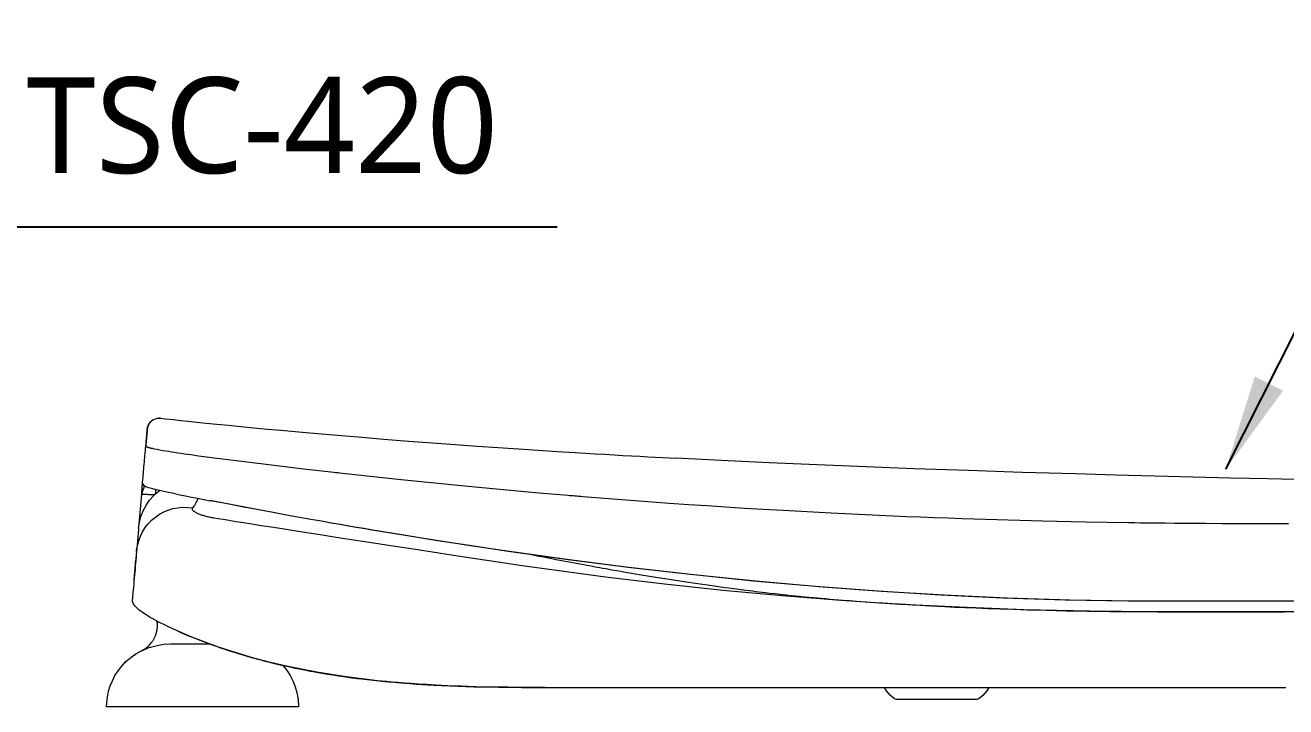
# Model space of a CAD drawing. Extents: x 2734 to 5638, y -143 to 2294.
# Drawn here: x 3110.5 to 3373.2, y 320.1 to 462.2 of the extents above; entities that cross this region are included whole.
import ezdxf

# ---------------------------------------------------------------- set-up
doc = ezdxf.new("R2010")
doc.units = 0
doc.header["$LTSCALE"] = 20
doc.header["$MEASUREMENT"] = 0
doc.layers.get('0').update_dxf_attribs({"linetype": 'CONTINUOUS'})
doc.layers.add('2', color=2, linetype='CONTINUOUS')
doc.layers.add('FAUCET', color=4, linetype='CONTINUOUS')
doc.styles.add('ROMANS', font='NanumGothic.ttf')
doc.styles.get("Standard").update_dxf_attribs({"font": 'NanumGothic.ttf'})
doc.dimstyles.get("Standard").update_dxf_attribs({"dimtxt": 2.5, "dimasz": 2, "dimexe": 2, "dimexo": 1, "dimgap": 1.5, "dimtad": 1, "dimdec": 0, "dimlfac": 10, "dimrnd": 0.5, "dimzin": 0, "dimdsep": 46, "dimtxsty": 'Standard', "dimcen": 0, "dimclrt": 2, "dimadec": 0, "dimazin": 0, "dimtfac": 1, "dimtdec": 0, "dimtmove": 0, "dimatfit": 3, "dimfxl": 0, "dimtolj": 1, "dimtzin": 0, "dimarcsym": 0})

msp = doc.modelspace()

# ---------------------------------------------------------------- linework, layer by layer
at = {"color": 2, "linetype": 'Continuous', "lineweight": 0}
for p, q in [((3134.73852, 364.39896), (3134.13361, 357.4848)), ((3134.73852, 364.39896), (3134.13361, 357.4848)), ((3133.69633, 352.48662), (3133.50867, 350.34164)), ((3133.69633, 352.48662), (3133.50867, 350.34164)), ((3133.17996, 346.58453), (3133.45741, 349.75582)), ((3133.17996, 346.58453), (3133.45741, 349.75582)), ((3133.45741, 349.75582), (3133.50867, 350.34164)), ((3133.45741, 349.75582), (3133.50867, 350.34164)), ((3138.05162, 337.28951), (3138.01124, 337.87733)), ((3132.46679, 330.3773), (3133.54077, 331.13001)), ((3133.54077, 331.13001), (3134.6781, 331.76719)), ((3134.6781, 331.76719), (3134.70636, 331.78117)), ((3134.98643, 331.91979), (3135.09896, 331.98359)), ((3135.09896, 331.98359), (3135.24844, 332.07382)), ((3135.24844, 332.07382), (3135.41244, 332.18018)), ((3135.41244, 332.18018), (3135.66458, 332.36005)), ((3135.66458, 332.36005), (3135.91368, 332.55944)), ((3135.91368, 332.55944), (3136.38601, 333.00757)), ((3136.38601, 333.00757), (3136.81426, 333.51153)), ((3136.61182, 332.56984), (3137.96789, 332.93054)), ((3137.96789, 332.93054), (3139.35407, 333.14854)), ((3139.35407, 333.14854), (3140.75539, 333.22146)), ((3140.75539, 333.22146), (3147.45539, 333.22146)), ((3147.45539, 333.22146), (3148.8846, 333.22146)), ((3129.85379, 327.64515), (3130.61917, 328.62139)), ((3130.61917, 328.62139), (3131.49126, 329.53657)), ((3131.49126, 329.53657), (3132.46679, 330.3773)), ((3133.2568, 330.94643), (3133.2605, 330.94889)), ((3133.29648, 330.9558), (3133.3298, 330.977)), ((3133.34974, 330.98011), (3133.36884, 330.98107)), ((3133.36884, 330.98107), (3133.374, 330.98102)), ((3133.374, 330.98102), (3133.37545, 330.98098)), ((3133.37545, 330.98098), (3133.37588, 330.98096)), ((3133.37588, 330.98096), (3133.37613, 330.98096)), ((3133.37613, 330.98096), (3133.37618, 330.98095)), ((3133.37618, 330.98095), (3133.37619, 330.98095)), ((3133.37619, 330.98095), (3133.37619, 330.98095)), ((3133.37619, 330.98095), (3133.37619, 330.98095)), ((3164.18229, 328.74629), (3164.29145, 328.62158)), ((3164.29145, 328.62158), (3165.05684, 327.64539)), ((3128.64827, 325.56131), (3129.19676, 326.62094)), ((3129.19676, 326.62094), (3129.85379, 327.64515)), ((3165.05684, 327.64539), (3165.71388, 326.62119)), ((3165.71388, 326.62119), (3166.26239, 325.56157)), ((3127.5564, 321.73885), (3127.87111, 323.38273)), ((3127.87111, 323.38273), (3128.20717, 324.47818)), ((3128.20717, 324.47818), (3128.64827, 325.56131)), ((3166.26239, 325.56157), (3166.70353, 324.47843)), ((3166.70353, 324.47843), (3167.03962, 323.38294)), ((3167.03962, 323.38294), (3167.35437, 321.73898)), ((3219.067, 324.12146), (3219.01635, 324.12146)), ((3219.067, 324.12146), (3219.01635, 324.12146)), ((3219.067, 324.12146), (3373.22963, 324.12146)), ((3219.067, 324.12146), (3373.22963, 324.12146)), ((3127.45539, 320.12146), (3127.5564, 321.73885)), ((3167.35437, 321.73898), (3167.45539, 320.12146)), ((3300.45539, 321.6235), (3300.45539, 321.62146)), ((3300.45539, 321.6235), (3300.45539, 321.62146)), ((3129.43794, 320.12146), (3127.45539, 320.12146)), ((3147.45539, 320.12146), (3129.43794, 320.12146)), ((3165.47285, 320.12146), (3147.45539, 320.12146)), ((3167.45539, 320.12146), (3165.47285, 320.12146))]:
    msp.add_line(p, q, dxfattribs=at)
for points in [[(3135.64438, 374.64301), (3135.66993, 374.93633), (3135.69286, 375.19953), (3135.7134, 375.43537), (3135.73177, 375.64632), (3135.74816, 375.83465), (3135.76252, 375.99959), (3135.77529, 376.14646), (3135.78664, 376.27685), (3135.79667, 376.39219), (3135.8055, 376.49377), (3135.81323, 376.58272), (3135.81998, 376.6603), (3135.82632, 376.73324), (3135.84513, 376.94983), (3135.8625, 377.14992), (3135.87815, 377.33026), (3135.89195, 377.48952), (3135.90391, 377.62764), (3135.91182, 377.71908), (3135.91879, 377.79968), (3135.92472, 377.86839), (3135.9297, 377.9262), (3135.93386, 377.97454), (3135.93731, 378.01471), (3135.93866, 378.02961), (3135.94032, 378.04678), (3135.94228, 378.06591), (3135.94453, 378.0867), (3135.94704, 378.10885), (3135.9498, 378.13206), (3135.9528, 378.15605), (3135.95605, 378.18053), (3135.95955, 378.20527), (3135.96329, 378.23007), (3135.96732, 378.25478), (3135.97164, 378.2793), (3135.97631, 378.3036), (3135.98137, 378.32774), (3135.98688, 378.35187), (3135.99293, 378.37625)], [(3135.64438, 374.64301), (3135.66993, 374.93633), (3135.69286, 375.19953), (3135.7134, 375.43537), (3135.73177, 375.64632), (3135.74816, 375.83465), (3135.76252, 375.99959), (3135.77529, 376.14646), (3135.78664, 376.27685), (3135.79667, 376.39219), (3135.8055, 376.49377), (3135.81323, 376.58272), (3135.81998, 376.6603), (3135.82632, 376.73324), (3135.84513, 376.94983), (3135.8625, 377.14992), (3135.87815, 377.33026), (3135.89195, 377.48952), (3135.90391, 377.62764), (3135.91182, 377.71908), (3135.91879, 377.79968), (3135.92472, 377.86839), (3135.9297, 377.9262), (3135.93386, 377.97454), (3135.93731, 378.01471), (3135.93866, 378.02961), (3135.94032, 378.04678), (3135.94228, 378.06591), (3135.94453, 378.0867), (3135.94704, 378.10885), (3135.9498, 378.13206), (3135.9528, 378.15605), (3135.95605, 378.18053), (3135.95955, 378.20527), (3135.96329, 378.23007), (3135.96732, 378.25478), (3135.97164, 378.2793), (3135.97631, 378.3036), (3135.98137, 378.32774), (3135.98688, 378.35187), (3135.99293, 378.37625)], [(3135.99293, 378.37625), (3136.1174, 378.74677), (3136.28373, 379.07011), (3136.47343, 379.33935), (3136.62019, 379.50533), (3136.76342, 379.64222), (3136.89771, 379.75267), (3136.96013, 379.79896), (3137.01883, 379.83982), (3137.32971, 380.01866), (3137.67, 380.15339), (3138.15267, 380.25373), (3138.7061, 380.25113)], [(3135.99293, 378.37625), (3136.1174, 378.74677), (3136.28373, 379.07011), (3136.47343, 379.33935), (3136.62019, 379.50533), (3136.76342, 379.64222), (3136.89771, 379.75267), (3136.96013, 379.79896), (3137.01883, 379.83982), (3137.32971, 380.01866), (3137.67, 380.15339), (3138.15267, 380.25373), (3138.7061, 380.25113)], [(3138.70209, 380.25166), (3139.66592, 380.14851), (3141.3654, 379.96815), (3142.92663, 379.80415), (3144.34948, 379.65609), (3145.63434, 379.52352), (3146.89438, 379.39456), (3148.21549, 379.26044), (3150.4562, 379.0355), (3152.85301, 378.79836), (3155.40581, 378.54967), (3158.1146, 378.29009), (3160.97942, 378.02031), (3163.79422, 377.7599), (3166.74537, 377.49177), (3169.83328, 377.21649), (3173.05853, 376.93462), (3176.42188, 376.64673), (3179.88704, 376.35649), (3185.21947, 375.92229), (3190.38435, 375.51582), (3195.38478, 375.13519), (3200.09952, 374.78767), (3204.66141, 374.46168), (3209.06955, 374.15604), (3213.32168, 373.86973), (3217.41529, 373.60182), (3221.34849, 373.35138), (3225.11961, 373.1176), (3227.23841, 372.98913), (3229.29407, 372.86654), (3231.28535, 372.74972), (3233.21092, 372.63854), (3235.06942, 372.53287), (3236.85947, 372.43257), (3238.5797, 372.33749), (3240.22877, 372.24748), (3241.80541, 372.16238), (3243.3084, 372.08201), (3244.73662, 372.00621), (3246.08902, 371.93481)], [(3138.70209, 380.25166), (3139.66592, 380.14851), (3141.3654, 379.96815), (3142.92663, 379.80415), (3144.34948, 379.65609), (3145.63434, 379.52352), (3146.89438, 379.39456), (3148.21549, 379.26044), (3150.4562, 379.0355), (3152.85301, 378.79836), (3155.40581, 378.54967), (3158.1146, 378.29009), (3160.97942, 378.02031), (3163.79422, 377.7599), (3166.74537, 377.49177), (3169.83328, 377.21649), (3173.05853, 376.93462), (3176.42188, 376.64673), (3179.88704, 376.35649), (3185.21947, 375.92229), (3190.38435, 375.51582), (3195.38478, 375.13519), (3200.09952, 374.78767), (3204.66141, 374.46168), (3209.06955, 374.15604), (3213.32168, 373.86973), (3217.41529, 373.60182), (3221.34849, 373.35138), (3225.11961, 373.1176), (3227.23841, 372.98913), (3229.29407, 372.86654), (3231.28535, 372.74972), (3233.21092, 372.63854), (3235.06942, 372.53287), (3236.85947, 372.43257), (3238.5797, 372.33749), (3240.22877, 372.24748), (3241.80541, 372.16238), (3243.3084, 372.08201), (3244.73662, 372.00621), (3246.08902, 371.93481)], [(3135.9523, 378.17892), (3135.96322, 378.23958)], [(3135.9523, 378.17892), (3135.96322, 378.23958)], [(3135.61582, 374.42652), (3135.64487, 374.38387), (3135.65436, 374.37705)], [(3135.61582, 374.42652), (3135.64487, 374.38387), (3135.65436, 374.37705)], [(3135.65467, 374.37366), (3135.64417, 374.64184)], [(3135.65467, 374.37366), (3135.64417, 374.64184)], [(3135.65436, 374.37705), (3135.75038, 374.32786), (3135.78173, 374.31512), (3135.81692, 374.30175), (3135.85611, 374.28775), (3135.89946, 374.2731), (3135.94713, 374.25777), (3135.99928, 374.24174), (3136.05608, 374.22498), (3136.11767, 374.20748), (3136.19645, 374.18577), (3136.31327, 374.15492), (3136.47715, 374.11402), (3136.58022, 374.08943), (3136.69954, 374.06184), (3136.83691, 374.03102), (3136.99427, 373.99674), (3137.17366, 373.95871), (3137.37725, 373.91662), (3137.9616, 373.80156), (3138.5761, 373.68728), (3139.20117, 373.57566), (3139.8193, 373.46868), (3140.41542, 373.36833), (3140.97692, 373.2765), (3141.63013, 373.17286), (3142.29559, 373.06993), (3142.96878, 372.96816), (3143.64545, 372.86804), (3144.3217, 372.77008), (3144.99397, 372.67476), (3146.62803, 372.45136), (3148.27354, 372.23678), (3149.89772, 372.03481)], [(3135.65436, 374.37705), (3135.75038, 374.32786), (3135.78173, 374.31512), (3135.81692, 374.30175), (3135.85611, 374.28775), (3135.89946, 374.2731), (3135.94713, 374.25777), (3135.99928, 374.24174), (3136.05608, 374.22498), (3136.11767, 374.20748), (3136.19645, 374.18577), (3136.31327, 374.15492), (3136.47715, 374.11402), (3136.58022, 374.08943), (3136.69954, 374.06184), (3136.83691, 374.03102), (3136.99427, 373.99674), (3137.17366, 373.95871), (3137.37725, 373.91662), (3137.9616, 373.80156), (3138.5761, 373.68728), (3139.20117, 373.57566), (3139.8193, 373.46868), (3140.41542, 373.36833), (3140.97692, 373.2765), (3141.63013, 373.17286), (3142.29559, 373.06993), (3142.96878, 372.96816), (3143.64545, 372.86804), (3144.3217, 372.77008), (3144.99397, 372.67476), (3146.62803, 372.45136), (3148.27354, 372.23678), (3149.89772, 372.03481)], [(3149.89772, 372.03481), (3156.2059, 371.23823), (3162.40755, 370.47805), (3168.49152, 369.75428), (3172.91032, 369.24268), (3174.83352, 369.02387), (3175.13457, 368.98984), (3175.4353, 368.9559), (3175.73571, 368.92206), (3176.03581, 368.88831), (3176.6287, 368.8218), (3188.88155, 367.49488), (3202.81703, 366.09572), (3216.76037, 364.81219), (3223.63363, 364.2222), (3224.01169, 364.19057), (3224.38975, 364.15902), (3224.76781, 364.12755), (3225.14588, 364.09617), (3225.52394, 364.06488), (3225.90201, 364.03367), (3226.28008, 364.00254), (3226.71406, 363.96692), (3230.29872, 363.67699), (3244.80509, 362.58263), (3248.70957, 362.30983), (3252.60889, 362.04665), (3256.50296, 361.7931), (3260.39173, 361.54918), (3264.27518, 361.31489), (3268.48227, 361.07147), (3278.46045, 360.53665), (3288.47188, 360.05969), (3291.33838, 359.93403), (3294.20759, 359.81311), (3297.07951, 359.6969), (3299.95412, 359.58542), (3302.83146, 359.47865), (3305.71073, 359.37664), (3308.29976, 359.289), (3322.49981, 358.87707), (3331.50023, 358.67671), (3340.47116, 358.52439), (3341.78449, 358.50609), (3342.97148, 358.49043), (3343.74079, 358.48078), (3344.52153, 358.47138), (3345.31368, 358.46226), (3346.11726, 358.45339), (3348.05665, 358.43354), (3350.05958, 358.41515), (3353.21554, 358.39008), (3356.51766, 358.36838), (3359.96542, 358.35004), (3362.32026, 358.33977), (3364.73779, 358.33098), (3366.91658, 358.32445), (3367.89031, 358.32193), (3368.01849, 358.32162), (3368.14684, 358.32131), (3368.27534, 358.32101), (3368.404, 358.3207), (3368.53281, 358.32041), (3368.66178, 358.32011), (3368.70332, 358.32003), (3368.83591, 358.31978), (3369.05285, 358.3194), (3369.47326, 358.31866), (3370.04346, 358.31768), (3370.76333, 358.31643), (3371.63267, 358.31494), (3372.65122, 358.31319), (3373.81865, 358.31119)], [(3149.89772, 372.03481), (3156.2059, 371.23823), (3162.40755, 370.47805), (3168.49152, 369.75428), (3172.91032, 369.24268), (3174.83352, 369.02387), (3175.13457, 368.98984), (3175.4353, 368.9559), (3175.73571, 368.92206), (3176.03581, 368.88831), (3176.6287, 368.8218), (3188.88155, 367.49488), (3202.81703, 366.09572), (3216.76037, 364.81219), (3223.63363, 364.2222), (3224.01169, 364.19057), (3224.38975, 364.15902), (3224.76781, 364.12755), (3225.14588, 364.09617), (3225.52394, 364.06488), (3225.90201, 364.03367), (3226.28008, 364.00254), (3226.71406, 363.96692), (3230.29872, 363.67699), (3244.80509, 362.58263), (3248.70957, 362.30983), (3252.60889, 362.04665), (3256.50296, 361.7931), (3260.39173, 361.54918), (3264.27518, 361.31489), (3268.48227, 361.07147), (3278.46045, 360.53665), (3288.47188, 360.05969), (3291.33838, 359.93403), (3294.20759, 359.81311), (3297.07951, 359.6969), (3299.95412, 359.58542), (3302.83146, 359.47865), (3305.71073, 359.37664), (3308.29976, 359.289), (3322.49981, 358.87707), (3331.50023, 358.67671), (3340.47116, 358.52439), (3341.78449, 358.50609), (3342.97148, 358.49043), (3343.74079, 358.48078), (3344.52153, 358.47138), (3345.31368, 358.46226), (3346.11726, 358.45339), (3348.05665, 358.43354), (3350.05958, 358.41515), (3353.21554, 358.39008), (3356.51766, 358.36838), (3359.96542, 358.35004), (3362.32026, 358.33977), (3364.73779, 358.33098), (3366.91658, 358.32445), (3367.89031, 358.32193), (3368.01849, 358.32162), (3368.14684, 358.32131), (3368.27534, 358.32101), (3368.404, 358.3207), (3368.53281, 358.32041), (3368.66178, 358.32011), (3368.70332, 358.32003), (3368.83591, 358.31978), (3369.05285, 358.3194), (3369.47326, 358.31866), (3370.04346, 358.31768), (3370.76333, 358.31643), (3371.63267, 358.31494), (3372.65122, 358.31319), (3373.81865, 358.31119)], [(3383.77696, 367.30562), (3369.49805, 367.62127), (3361.73285, 367.8015), (3353.89504, 367.99093), (3345.89587, 368.19315), (3337.72024, 368.4103), (3329.39338, 368.64362), (3318.31704, 368.97519), (3307.09933, 369.33857), (3295.79572, 369.73589), (3285.6806, 370.12052), (3275.58765, 370.53416), (3265.55806, 370.97703), (3255.63616, 371.44838), (3246.08707, 371.93491)], [(3383.77696, 367.30562), (3369.49805, 367.62127), (3361.73285, 367.8015), (3353.89504, 367.99093), (3345.89587, 368.19315), (3337.72024, 368.4103), (3329.39338, 368.64362), (3318.31704, 368.97519), (3307.09933, 369.33857), (3295.79572, 369.73589), (3285.6806, 370.12052), (3275.58765, 370.53416), (3265.55806, 370.97703), (3255.63616, 371.44838), (3246.08707, 371.93491)], [(3134.12151, 357.34646), (3134.2936, 358.54694), (3134.61294, 359.77192), (3134.83156, 360.38574), (3135.09079, 360.99572), (3135.3911, 361.59802), (3135.73249, 362.18868), (3136.41525, 363.16705), (3137.22343, 364.08981), (3137.67263, 364.52308), (3138.15016, 364.93384), (3138.51417, 365.21682)], [(3134.12151, 357.34646), (3134.2936, 358.54694), (3134.61294, 359.77192), (3134.83156, 360.38574), (3135.09079, 360.99572), (3135.3911, 361.59802), (3135.73249, 362.18868), (3136.41525, 363.16705), (3137.22343, 364.08981), (3137.67263, 364.52308), (3138.15016, 364.93384), (3138.51417, 365.21682)], [(3141.46192, 364.59385), (3140.37298, 364.81357), (3139.3824, 365.01787), (3138.54645, 365.19538), (3137.85086, 365.34862), (3137.11455, 365.51989), (3136.56154, 365.65965), (3136.15478, 365.77479), (3135.86062, 365.87177), (3135.63952, 365.96214), (3135.41935, 366.08625), (3135.21309, 366.25456), (3135.04491, 366.48615), (3134.95959, 366.81281)], [(3141.46192, 364.59385), (3140.37298, 364.81357), (3139.3824, 365.01787), (3138.54645, 365.19538), (3137.85086, 365.34862), (3137.11455, 365.51989), (3136.56154, 365.65965), (3136.15478, 365.77479), (3135.86062, 365.87177), (3135.63952, 365.96214), (3135.41935, 366.08625), (3135.21309, 366.25456), (3135.04491, 366.48615), (3134.95959, 366.81281)], [(3137.66216, 364.5089), (3137.6842, 365.01753), (3137.70015, 365.38454)], [(3137.66216, 364.5089), (3137.6842, 365.01753), (3137.70015, 365.38454)], [(3141.5798, 364.54699), (3141.46594, 364.59172)], [(3141.5798, 364.54699), (3141.46594, 364.59172)], [(3141.57965, 364.54702), (3142.70246, 364.32277), (3143.88898, 364.08679), (3145.1276, 363.84151), (3146.40448, 363.58983), (3147.70902, 363.33391), (3149.02726, 363.07657)], [(3141.57965, 364.54702), (3142.70246, 364.32277), (3143.88898, 364.08679), (3145.1276, 363.84151), (3146.40448, 363.58983), (3147.70902, 363.33391), (3149.02726, 363.07657)], [(3146.47616, 363.57958), (3146.32098, 363.13109), (3146.0834, 362.6254), (3145.76119, 362.09849), (3145.35725, 361.5678)], [(3146.47616, 363.57958), (3146.32098, 363.13109), (3146.0834, 362.6254), (3145.76119, 362.09849), (3145.35725, 361.5678)], [(3377.98563, 342.14608), (3368.82903, 342.1466), (3359.66734, 342.14648), (3350.50455, 342.14465), (3341.33683, 342.16835), (3328.23511, 342.36261), (3315.13527, 342.75954), (3302.03917, 343.35657), (3288.94983, 344.14858), (3275.86994, 345.12797), (3262.80192, 346.28701), (3249.74799, 347.61857), (3236.71005, 349.1159), (3223.68977, 350.7724), (3210.68862, 352.58149), (3203.54662, 353.63916), (3196.41119, 354.73992), (3189.37539, 355.86752), (3182.51795, 357.00608), (3181.03323, 357.25766), (3179.55402, 357.51008), (3177.96961, 357.78242), (3176.22494, 358.08462), (3174.32013, 358.41735), (3172.25535, 358.78126), (3170.03077, 359.17711), (3167.64657, 359.60567), (3164.97787, 360.09061), (3162.1345, 360.61333), (3159.11676, 361.17488), (3155.92496, 361.77631), (3152.55954, 362.41872), (3149.02121, 363.10319)], [(3377.98563, 342.14608), (3368.82903, 342.1466), (3359.66734, 342.14648), (3350.50455, 342.14465), (3341.33683, 342.16835), (3328.23511, 342.36261), (3315.13527, 342.75954), (3302.03917, 343.35657), (3288.94983, 344.14858), (3275.86994, 345.12797), (3262.80192, 346.28701), (3249.74799, 347.61857), (3236.71005, 349.1159), (3223.68977, 350.7724), (3210.68862, 352.58149), (3203.54662, 353.63916), (3196.41119, 354.73992), (3189.37539, 355.86752), (3182.51795, 357.00608), (3181.03323, 357.25766), (3179.55402, 357.51008), (3177.96961, 357.78242), (3176.22494, 358.08462), (3174.32013, 358.41735), (3172.25535, 358.78126), (3170.03077, 359.17711), (3167.64657, 359.60567), (3164.97787, 360.09061), (3162.1345, 360.61333), (3159.11676, 361.17488), (3155.92496, 361.77631), (3152.55954, 362.41872), (3149.02121, 363.10319)], [(3149.10126, 363.07723), (3149.02589, 363.09197)], [(3149.10126, 363.07723), (3149.02589, 363.09197)], [(3149.13273, 363.07108), (3149.10126, 363.07723)], [(3149.13273, 363.07108), (3149.10126, 363.07723)], [(3376.73011, 342.13906), (3364.58757, 342.13952), (3352.44346, 342.13796), (3340.2925, 342.16921), (3327.26878, 342.37765), (3314.24675, 342.78639), (3301.22864, 343.39257), (3288.21734, 344.19102), (3275.21555, 345.17423), (3262.22565, 346.33462), (3249.24974, 347.66517), (3236.28964, 349.15933), (3223.3469, 350.81059), (3210.42278, 352.61255), (3203.32272, 353.66558), (3196.22889, 354.76122), (3189.23407, 355.88329), (3182.41633, 357.01604), (3180.94017, 357.2663), (3179.46939, 357.51742), (3177.89368, 357.78838), (3176.15863, 358.08905), (3174.26437, 358.42005), (3172.21106, 358.78207), (3169.99886, 359.17582), (3167.62796, 359.60209), (3164.97415, 360.08441), (3162.14667, 360.60427), (3159.1458, 361.16271), (3155.97189, 361.76076), (3152.62524, 362.39957), (3149.10631, 363.08027)], [(3376.73011, 342.13906), (3364.58757, 342.13952), (3352.44346, 342.13796), (3340.2925, 342.16921), (3327.26878, 342.37765), (3314.24675, 342.78639), (3301.22864, 343.39257), (3288.21734, 344.19102), (3275.21555, 345.17423), (3262.22565, 346.33462), (3249.24974, 347.66517), (3236.28964, 349.15933), (3223.3469, 350.81059), (3210.42278, 352.61255), (3203.32272, 353.66558), (3196.22889, 354.76122), (3189.23407, 355.88329), (3182.41633, 357.01604), (3180.94017, 357.2663), (3179.46939, 357.51742), (3177.89368, 357.78838), (3176.15863, 358.08905), (3174.26437, 358.42005), (3172.21106, 358.78207), (3169.99886, 359.17582), (3167.62796, 359.60209), (3164.97415, 360.08441), (3162.14667, 360.60427), (3159.1458, 361.16271), (3155.97189, 361.76076), (3152.62524, 362.39957), (3149.10631, 363.08027)], [(3149.81968, 359.51413), (3150.70278, 359.37101), (3151.76048, 359.20017), (3152.99303, 359.00185), (3154.4007, 358.77631), (3155.98369, 358.52382), (3157.74209, 358.24467), (3159.67589, 357.93914), (3161.78503, 357.60748), (3164.06949, 357.24985), (3166.52918, 356.86633), (3169.16392, 356.45691), (3171.9734, 356.02144), (3175.32706, 355.5023), (3178.89884, 354.94911), (3182.68797, 354.36075), (3186.69402, 353.73744), (3190.91693, 353.08056), (3195.35684, 352.39222), (3199.74254, 351.71743), (3204.32283, 351.02129), (3209.09834, 350.30796), (3214.06951, 349.58227), (3219.23691, 348.85051)], [(3149.81968, 359.51413), (3150.70278, 359.37101), (3151.76048, 359.20017), (3152.99303, 359.00185), (3154.4007, 358.77631), (3155.98369, 358.52382), (3157.74209, 358.24467), (3159.67589, 357.93914), (3161.78503, 357.60748), (3164.06949, 357.24985), (3166.52918, 356.86633), (3169.16392, 356.45691), (3171.9734, 356.02144), (3175.32706, 355.5023), (3178.89884, 354.94911), (3182.68797, 354.36075), (3186.69402, 353.73744), (3190.91693, 353.08056), (3195.35684, 352.39222), (3199.74254, 351.71743), (3204.32283, 351.02129), (3209.09834, 350.30796), (3214.06951, 349.58227), (3219.23691, 348.85051)], [(3133.69904, 352.5176), (3133.70772, 352.53793)], [(3133.69904, 352.5176), (3133.70772, 352.53793)], [(3133.70787, 352.53807), (3133.71647, 352.69836)], [(3133.70787, 352.53807), (3133.71647, 352.69836)], [(3215.9135, 351.85422), (3216.02508, 351.83221)], [(3215.9135, 351.85422), (3216.02508, 351.83221)], [(3216.02508, 351.83221), (3216.3504, 351.76813), (3216.9312, 351.65399), (3217.53689, 351.53533), (3218.09061, 351.4272), (3218.85606, 351.27828), (3219.54422, 351.14495), (3220.28226, 351.00255), (3221.05258, 350.8546), (3221.89249, 350.69407), (3222.6707, 350.54609), (3223.43876, 350.40078), (3224.19665, 350.25811), (3224.9442, 350.1181), (3225.74034, 349.96979), (3226.57198, 349.81576), (3227.52527, 349.64034), (3228.46562, 349.46851), (3229.27621, 349.32139), (3229.80176, 349.22649), (3230.28548, 349.13949), (3230.82227, 349.04335), (3231.54223, 348.91505), (3232.43279, 348.7574), (3233.18193, 348.6257), (3233.79831, 348.51797), (3234.31762, 348.42765), (3234.90108, 348.32667), (3235.59945, 348.20649), (3238.84495, 347.65806), (3241.92802, 347.15298), (3244.72558, 346.70868), (3247.85521, 346.22789), (3250.66377, 345.81105), (3253.66534, 345.38088), (3256.32154, 345.01392), (3257.13917, 344.9037), (3258.23152, 344.75855), (3259.2299, 344.62805), (3260.2232, 344.50032), (3261.35127, 344.35788), (3262.13033, 344.26117), (3262.7999, 344.17915), (3263.4167, 344.10451), (3264.10995, 344.02166), (3264.7823, 343.94238), (3265.71843, 343.83377), (3266.80344, 343.71048), (3267.943, 343.584), (3269.10492, 343.45822), (3270.1595, 343.34686), (3271.05982, 343.2539), (3271.77385, 343.18155), (3272.28775, 343.13024), (3272.96626, 343.06345), (3273.80787, 342.98213), (3274.76735, 342.89146), (3275.6196, 342.81273), (3276.4083, 342.74137), (3277.33962, 342.65894), (3278.22988, 342.58196), (3279.10063, 342.50836), (3280.0924, 342.42654), (3280.97321, 342.35562), (3281.7273, 342.29618), (3282.39465, 342.24455), (3283.03416, 342.19592), (3283.7807, 342.14017), (3284.6606, 342.07584), (3285.62002, 342.00738), (3285.82565, 341.99293)], [(3216.02508, 351.83221), (3216.3504, 351.76813), (3216.9312, 351.65399), (3217.53689, 351.53533), (3218.09061, 351.4272), (3218.85606, 351.27828), (3219.54422, 351.14495), (3220.28226, 351.00255), (3221.05258, 350.8546), (3221.89249, 350.69407), (3222.6707, 350.54609), (3223.43876, 350.40078), (3224.19665, 350.25811), (3224.9442, 350.1181), (3225.74034, 349.96979), (3226.57198, 349.81576), (3227.52527, 349.64034), (3228.46562, 349.46851), (3229.27621, 349.32139), (3229.80176, 349.22649), (3230.28548, 349.13949), (3230.82227, 349.04335), (3231.54223, 348.91505), (3232.43279, 348.7574), (3233.18193, 348.6257), (3233.79831, 348.51797), (3234.31762, 348.42765), (3234.90108, 348.32667), (3235.59945, 348.20649), (3238.84495, 347.65806), (3241.92802, 347.15298), (3244.72558, 346.70868), (3247.85521, 346.22789), (3250.66377, 345.81105), (3253.66534, 345.38088), (3256.32154, 345.01392), (3257.13917, 344.9037), (3258.23152, 344.75855), (3259.2299, 344.62805), (3260.2232, 344.50032), (3261.35127, 344.35788), (3262.13033, 344.26117), (3262.7999, 344.17915), (3263.4167, 344.10451), (3264.10995, 344.02166), (3264.7823, 343.94238), (3265.71843, 343.83377), (3266.80344, 343.71048), (3267.943, 343.584), (3269.10492, 343.45822), (3270.1595, 343.34686), (3271.05982, 343.2539), (3271.77385, 343.18155), (3272.28775, 343.13024), (3272.96626, 343.06345), (3273.80787, 342.98213), (3274.76735, 342.89146), (3275.6196, 342.81273), (3276.4083, 342.74137), (3277.33962, 342.65894), (3278.22988, 342.58196), (3279.10063, 342.50836), (3280.0924, 342.42654), (3280.97321, 342.35562), (3281.7273, 342.29618), (3282.39465, 342.24455), (3283.03416, 342.19592), (3283.7807, 342.14017), (3284.6606, 342.07584), (3285.62002, 342.00738), (3285.82565, 341.99293)], [(3219.23691, 348.85051), (3231.46067, 347.22404), (3243.70189, 345.75109), (3255.95998, 344.43885), (3268.23143, 343.29633), (3280.5169, 342.33299), (3292.8158, 341.54545), (3293.97705, 341.47987)], [(3219.23691, 348.85051), (3231.46067, 347.22404), (3243.70189, 345.75109), (3255.95998, 344.43885), (3268.23143, 343.29633), (3280.5169, 342.33299), (3292.8158, 341.54545), (3293.97705, 341.47987)], [(3146.85361, 334.01862), (3145.56883, 334.52542), (3144.23766, 335.06806), (3143.00321, 335.58921), (3141.8706, 336.08544), (3140.52069, 336.70278), (3139.34954, 337.26494), (3138.34763, 337.76971), (3137.35078, 338.29971), (3136.55431, 338.74923), (3135.93181, 339.12177), (3135.45767, 339.42175), (3135.10874, 339.65398), (3134.86331, 339.8246), (3134.64219, 339.98461), (3134.41497, 340.15645), (3134.18539, 340.33945), (3133.95771, 340.53286), (3133.79819, 340.67761), (3133.61498, 340.85686), (3133.40638, 341.0854), (3133.19449, 341.36057), (3133.00386, 341.68289), (3132.86339, 342.06661), (3132.82299, 342.45602)], [(3146.85361, 334.01862), (3145.56883, 334.52542), (3144.23766, 335.06806), (3143.00321, 335.58921), (3141.8706, 336.08544), (3140.52069, 336.70278), (3139.34954, 337.26494), (3138.34763, 337.76971), (3137.35078, 338.29971), (3136.55431, 338.74923), (3135.93181, 339.12177), (3135.45767, 339.42175), (3135.10874, 339.65398), (3134.86331, 339.8246), (3134.64219, 339.98461), (3134.41497, 340.15645), (3134.18539, 340.33945), (3133.95771, 340.53286), (3133.79819, 340.67761), (3133.61498, 340.85686), (3133.40638, 341.0854), (3133.19449, 341.36057), (3133.00386, 341.68289), (3132.86339, 342.06661), (3132.82299, 342.45602)], [(3285.82565, 341.99293), (3286.65452, 341.93548), (3287.65648, 341.86769), (3288.4974, 341.81219), (3289.30621, 341.75996), (3290.27217, 341.69907), (3291.19364, 341.64245), (3291.92939, 341.59827), (3292.63922, 341.55647), (3292.92248, 341.54001)], [(3285.82565, 341.99293), (3286.65452, 341.93548), (3287.65648, 341.86769), (3288.4974, 341.81219), (3289.30621, 341.75996), (3290.27217, 341.69907), (3291.19364, 341.64245), (3291.92939, 341.59827), (3292.63922, 341.55647), (3292.92248, 341.54001)], [(3292.92248, 341.54001), (3293.38659, 341.51331), (3293.97406, 341.48005)], [(3292.92248, 341.54001), (3293.38659, 341.51331), (3293.97406, 341.48005)], [(3293.97705, 341.47987), (3294.60778, 341.44488)], [(3293.97705, 341.47987), (3294.60778, 341.44488)], [(3294.54107, 341.44856), (3294.89555, 341.4265), (3295.42187, 341.39124), (3296.12011, 341.34461), (3296.99035, 341.28843), (3298.03268, 341.22442), (3299.24714, 341.15417), (3300.63378, 341.07915), (3302.19264, 341.00067), (3304.18509, 340.90819), (3306.36359, 340.81406), (3308.67967, 340.71925), (3311.13314, 340.62463), (3313.72394, 340.5311), (3316.45198, 340.43972), (3319.3172, 340.35181), (3323.26768, 340.24467), (3327.45216, 340.14941), (3331.87095, 340.06902), (3336.52458, 340.0063), (3341.41363, 339.96228), (3346.53883, 339.93608), (3351.58826, 339.92473), (3356.84903, 339.92123), (3362.32012, 339.91919), (3367.99864, 339.91647), (3372.94415, 339.91658)], [(3294.54107, 341.44856), (3294.89555, 341.4265), (3295.42187, 341.39124), (3296.12011, 341.34461), (3296.99035, 341.28843), (3298.03268, 341.22442), (3299.24714, 341.15417), (3300.63378, 341.07915), (3302.19264, 341.00067), (3304.18509, 340.90819), (3306.36359, 340.81406), (3308.67967, 340.71925), (3311.13314, 340.62463), (3313.72394, 340.5311), (3316.45198, 340.43972), (3319.3172, 340.35181), (3323.26768, 340.24467), (3327.45216, 340.14941), (3331.87095, 340.06902), (3336.52458, 340.0063), (3341.41363, 339.96228), (3346.53883, 339.93608), (3351.58826, 339.92473), (3356.84903, 339.92123), (3362.32012, 339.91919), (3367.99864, 339.91647), (3372.94415, 339.91658)], [(3294.61595, 341.44442), (3305.12404, 340.92496), (3318.67, 340.42276), (3332.21474, 340.11134), (3345.76464, 339.98445), (3359.33068, 339.96532), (3372.89936, 339.96235)], [(3294.61595, 341.44442), (3305.12404, 340.92496), (3318.67, 340.42276), (3332.21474, 340.11134), (3345.76464, 339.98445), (3359.33068, 339.96532), (3372.89936, 339.96235)], [(3372.90972, 339.96454), (3382.98287, 339.97275), (3393.03208, 339.98765), (3403.05211, 340.00905), (3413.03744, 340.03646), (3415.46602, 340.04402)], [(3372.90972, 339.96454), (3382.98287, 339.97275), (3393.03208, 339.98765), (3403.05211, 340.00905), (3413.03744, 340.03646), (3415.46602, 340.04402)], [(3142.21256, 335.93262), (3142.89858, 335.63086), (3144.18787, 335.08224), (3145.5131, 334.54009), (3146.86285, 334.00795)], [(3142.21256, 335.93262), (3142.89858, 335.63086), (3144.18787, 335.08224), (3145.5131, 334.54009), (3146.86285, 334.00795)], [(3218.69226, 324.13593), (3214.76511, 324.14577), (3211.06693, 324.1768), (3207.59809, 324.2299), (3204.35897, 324.30431), (3201.3499, 324.39812), (3198.57116, 324.50844), (3196.02297, 324.63169), (3194.18265, 324.73494), (3192.48479, 324.84148), (3190.92938, 324.94909), (3189.51639, 325.05551), (3188.24575, 325.15854), (3187.06726, 325.26051), (3185.77041, 325.3801), (3183.91527, 325.56508), (3181.83167, 325.79321), (3179.52063, 326.07269), (3176.98355, 326.41328), (3174.22233, 326.82659), (3171.23964, 327.32641), (3168.03914, 327.92882), (3164.91821, 328.5866), (3161.62318, 329.36132), (3158.16016, 330.27099), (3154.53734, 331.33529), (3150.76458, 332.57675), (3146.85668, 334.01628)], [(3218.69226, 324.13593), (3214.76511, 324.14577), (3211.06693, 324.1768), (3207.59809, 324.2299), (3204.35897, 324.30431), (3201.3499, 324.39812), (3198.57116, 324.50844), (3196.02297, 324.63169), (3194.18265, 324.73494), (3192.48479, 324.84148), (3190.92938, 324.94909), (3189.51639, 325.05551), (3188.24575, 325.15854), (3187.06726, 325.26051), (3185.77041, 325.3801), (3183.91527, 325.56508), (3181.83167, 325.79321), (3179.52063, 326.07269), (3176.98355, 326.41328), (3174.22233, 326.82659), (3171.23964, 327.32641), (3168.03914, 327.92882), (3164.91821, 328.5866), (3161.62318, 329.36132), (3158.16016, 330.27099), (3154.53734, 331.33529), (3150.76458, 332.57675), (3146.85668, 334.01628)], [(3146.86285, 334.00795), (3147.64717, 333.70662), (3148.57633, 333.35671), (3149.42803, 333.04476), (3150.27549, 332.74199), (3151.16866, 332.43069), (3152.10893, 332.11167), (3152.64163, 331.93491), (3153.27769, 331.72761), (3154.01798, 331.49136), (3154.86297, 331.22814), (3155.81234, 330.9404), (3156.1834, 330.8302), (3156.54774, 330.7232), (3156.90532, 330.61936), (3157.25612, 330.51859), (3157.60015, 330.42083), (3157.93742, 330.32601), (3158.26794, 330.23406), (3158.68256, 330.12006), (3159.30958, 329.95048), (3159.56583, 329.88215), (3159.84574, 329.80816), (3160.14935, 329.72866), (3160.47669, 329.6438), (3160.82783, 329.55378), (3161.20281, 329.45877), (3161.90609, 329.28368), (3162.72436, 329.085), (3163.65807, 328.86475), (3164.70953, 328.62484), (3165.9049, 328.36229), (3166.77305, 328.17828), (3167.57841, 328.01251), (3168.32083, 327.86382), (3169.02685, 327.72606), (3169.8564, 327.56863), (3170.50169, 327.44945), (3171.19107, 327.32524), (3171.92472, 327.19654), (3172.7028, 327.06391), (3173.52555, 326.92791), (3174.61774, 326.75397), (3175.77069, 326.57832), (3176.82853, 326.42417), (3177.75814, 326.29412), (3178.5589, 326.18605), (3178.77017, 326.15814), (3178.9702, 326.13194), (3179.15898, 326.10743), (3179.33648, 326.08455), (3179.5027, 326.06329), (3179.65764, 326.04361), (3179.80128, 326.02548), (3179.93361, 326.00888), (3181.76613, 325.78863), (3183.60315, 325.58541), (3185.44402, 325.39869), (3187.29297, 325.22746), (3189.48375, 325.04474), (3190.71424, 324.95127), (3191.94527, 324.86408), (3193.17671, 324.78296), (3194.40843, 324.70772), (3195.64032, 324.63815), (3197.2027, 324.55775), (3198.8912, 324.48026), (3204.07118, 324.29778), (3209.10021, 324.18928), (3213.97348, 324.13596), (3218.687, 324.12146)], [(3146.86285, 334.00795), (3147.64717, 333.70662), (3148.57633, 333.35671), (3149.42803, 333.04476), (3150.27549, 332.74199), (3151.16866, 332.43069), (3152.10893, 332.11167), (3152.64163, 331.93491), (3153.27769, 331.72761), (3154.01798, 331.49136), (3154.86297, 331.22814), (3155.81234, 330.9404), (3156.1834, 330.8302), (3156.54774, 330.7232), (3156.90532, 330.61936), (3157.25612, 330.51859), (3157.60015, 330.42083), (3157.93742, 330.32601), (3158.26794, 330.23406), (3158.68256, 330.12006), (3159.30958, 329.95048), (3159.56583, 329.88215), (3159.84574, 329.80816), (3160.14935, 329.72866), (3160.47669, 329.6438), (3160.82783, 329.55378), (3161.20281, 329.45877), (3161.90609, 329.28368), (3162.72436, 329.085), (3163.65807, 328.86475), (3164.70953, 328.62484), (3165.9049, 328.36229), (3166.77305, 328.17828), (3167.57841, 328.01251), (3168.32083, 327.86382), (3169.02685, 327.72606), (3169.8564, 327.56863), (3170.50169, 327.44945), (3171.19107, 327.32524), (3171.92472, 327.19654), (3172.7028, 327.06391), (3173.52555, 326.92791), (3174.61774, 326.75397), (3175.77069, 326.57832), (3176.82853, 326.42417), (3177.75814, 326.29412), (3178.5589, 326.18605), (3178.77017, 326.15814), (3178.9702, 326.13194), (3179.15898, 326.10743), (3179.33648, 326.08455), (3179.5027, 326.06329), (3179.65764, 326.04361), (3179.80128, 326.02548), (3179.93361, 326.00888), (3181.76613, 325.78863), (3183.60315, 325.58541), (3185.44402, 325.39869), (3187.29297, 325.22746), (3189.48375, 325.04474), (3190.71424, 324.95127), (3191.94527, 324.86408), (3193.17671, 324.78296), (3194.40843, 324.70772), (3195.64032, 324.63815), (3197.2027, 324.55775), (3198.8912, 324.48026), (3204.07118, 324.29778), (3209.10021, 324.18928), (3213.97348, 324.13596), (3218.687, 324.12146)], [(3218.63643, 324.12146), (3215.28657, 324.13008), (3214.96587, 324.13188)], [(3218.63643, 324.12146), (3215.28657, 324.13008), (3214.96587, 324.13188)], [(3218.687, 324.12146), (3218.87701, 324.12148), (3219.067, 324.12154)], [(3218.687, 324.12146), (3218.87701, 324.12148), (3219.067, 324.12154)], [(3291.68575, 321.79869), (3290.82046, 322.50637), (3290.01731, 323.42855), (3289.58191, 324.1092)], [(3291.68575, 321.79869), (3290.82046, 322.50637), (3290.01731, 323.42855), (3289.58191, 324.1092)], [(3311.32888, 324.1092), (3310.89348, 323.42855), (3310.09032, 322.50637), (3309.2251, 321.79874)], [(3311.32888, 324.1092), (3310.89348, 323.42855), (3310.09032, 322.50637), (3309.2251, 321.79874)], [(3292.10624, 321.63249), (3291.88333, 321.69277), (3291.68196, 321.80133)], [(3292.10624, 321.63249), (3291.88333, 321.69277), (3291.68196, 321.80133)], [(3300.45523, 321.62424), (3300.07551, 321.62435), (3299.46892, 321.62453), (3298.88097, 321.62471), (3298.32009, 321.6249), (3297.6219, 321.62517), (3296.98194, 321.62544), (3296.39846, 321.62572), (3295.62202, 321.62617), (3294.94985, 321.62663), (3294.36984, 321.62712), (3293.87113, 321.62763), (3293.31815, 321.62834), (3292.88001, 321.62909), (3292.54581, 321.62988), (3292.22432, 321.63114), (3292.10624, 321.63249)], [(3300.45523, 321.62424), (3300.07551, 321.62435), (3299.46892, 321.62453), (3298.88097, 321.62471), (3298.32009, 321.6249), (3297.6219, 321.62517), (3296.98194, 321.62544), (3296.39846, 321.62572), (3295.62202, 321.62617), (3294.94985, 321.62663), (3294.36984, 321.62712), (3293.87113, 321.62763), (3293.31815, 321.62834), (3292.88001, 321.62909), (3292.54581, 321.62988), (3292.22432, 321.63114), (3292.10624, 321.63249)], [(3308.80453, 321.63249), (3308.74126, 321.6314), (3308.54939, 321.63037), (3308.2238, 321.6294), (3307.75439, 321.62848), (3307.12553, 321.62762), (3306.64126, 321.62712), (3306.07763, 321.62663), (3305.4239, 321.62616), (3304.66866, 321.62572), (3304.10092, 321.62544), (3303.47744, 321.62517), (3302.79608, 321.6249), (3302.24709, 321.62471), (3301.66872, 321.62453), (3301.06828, 321.62435), (3300.45539, 321.62417)], [(3308.80453, 321.63249), (3308.74126, 321.6314), (3308.54939, 321.63037), (3308.2238, 321.6294), (3307.75439, 321.62848), (3307.12553, 321.62762), (3306.64126, 321.62712), (3306.07763, 321.62663), (3305.4239, 321.62616), (3304.66866, 321.62572), (3304.10092, 321.62544), (3303.47744, 321.62517), (3302.79608, 321.6249), (3302.24709, 321.62471), (3301.66872, 321.62453), (3301.06828, 321.62435), (3300.45539, 321.62417)], [(3309.22883, 321.80133), (3309.02744, 321.69277), (3308.80453, 321.63249)], [(3309.22883, 321.80133), (3309.02744, 321.69277), (3308.80453, 321.63249)]]:
    msp.add_lwpolyline(points, dxfattribs=at)
for centre, radius, start, end in [((3138.41708, 377.76077), 2.5, 120.1760339, 168.0425028), ((3138.41708, 377.76077), 2.5, 120.1760339, 168.0425028), ((3138.41708, 377.76077), 2.5, 83.9085432, 101.1873824), ((3138.41708, 377.76077), 2.5, 83.9085432, 101.1873824), ((3138.41708, 377.76077), 2.5, 168.0425028, 170.3824761), ((3138.41708, 377.76077), 2.5, 168.0425028, 170.3824761), ((3132.5012, 328.42669), 1.50018, 138.4247208, 143.2984673), ((3132.5012, 328.42669), 1.50018, 136.408134, 138.4247208)]:
    msp.add_arc(centre, radius, start, end, dxfattribs=at)
at = {"color": 2, "linetype": 'Continuous', "lineweight": 0, "extrusion": (0, 0, -1)}
for centre, major_axis, ratio, start_param, end_param in [((3135.95817, 366.86588), (-0.99619, 0.08716), 0.999598922, 6.142482381, 6.283184806), ((3135.95817, 366.86588), (-0.99619, 0.08716), 0.999598922, 6.142482381, 6.283184806), ((3135.95817, 366.86588), (-0.99619, 0.08716), 0.999598922, 6.099422422, 6.142482381), ((3135.95817, 366.86588), (-0.99619, 0.08716), 0.999598922, 6.099422422, 6.142482381), ((3149.2184, 364.05813), (-0.19115, -0.98156), 0.049629027, 0.126291409, 0.224119942), ((3149.2184, 364.05813), (-0.19115, -0.98156), 0.049629027, 0.126291409, 0.224119942), ((3149.2184, 364.05813), (-0.19115, -0.98156), 0.049629027, 0.00000337, 0.126291409), ((3149.2184, 364.05813), (-0.19115, -0.98156), 0.049629027, 0.00000337, 0.126291409), ((3143.76542, 351.53168), (-4.46642, 9.1712), 0.988386162, 5.275800599, 6.899180717), ((3143.76542, 351.53168), (-4.46642, 9.1712), 0.988386162, 5.275800599, 6.899180717), ((3133.82297, 342.46041), (-0.99619, 0.08716), 0.985214495, 6.193299013, 6.28318493), ((3133.82297, 342.46041), (-0.99619, 0.08716), 0.985214495, 6.193299013, 6.28318493), ((3372.90713, 336.07543), (-0.00262, -3.88911), 0.079489456, 3.107998406, 3.141318012), ((3372.90713, 336.07543), (-0.00262, -3.88911), 0.079489456, 3.107998406, 3.141318012), ((3372.90713, 336.07543), (-0.00262, -3.88911), 0.079489456, 3.141318012, 3.24794432), ((3372.90713, 336.07543), (-0.00262, -3.88911), 0.079489456, 3.141318012, 3.24794432), ((3372.90713, 336.07543), (-0.00262, -3.88911), 0.079489456, 3.24794432, 3.298638429), ((3372.90713, 336.07543), (-0.00262, -3.88911), 0.079489456, 3.24794432, 3.298638429), ((3218.687, 325.12146), (0, -1), 0.031063018, 6.209869263, 6.283185307), ((3218.687, 325.12146), (0, -1), 0.031063018, 6.209869263, 6.283185307), ((3218.687, 325.12146), (0, -1), 0.031063018, 6.113073027, 6.209869263), ((3218.687, 325.12146), (0, -1), 0.031063018, 6.113073027, 6.209869263)]:
    msp.add_ellipse(centre, major_axis=major_axis, ratio=ratio, start_param=start_param, end_param=end_param, dxfattribs=at)
at = {"color": 2, "linetype": 'Continuous', "lineweight": 0}
for points, knots in [([(3135.92721, 377.98573), (3135.92722, 377.98576), (3135.92718, 377.98534), (3135.92529, 377.96377), (3135.90578, 377.74081), (3135.85525, 377.16323), (3135.75903, 376.06344), (3135.66788, 375.02155), (3135.61582, 374.42652)], [0.1505549867, 0.1505549867, 0.1505549867, 0.1505549867, 0.1666666667, 0.3333333333, 0.5, 0.6666666667, 0.8333333333, 1, 1, 1, 1]), ([(3135.92721, 377.98573), (3135.92722, 377.98576), (3135.92718, 377.98534), (3135.92529, 377.96377), (3135.90578, 377.74081), (3135.85525, 377.16323), (3135.75903, 376.06344), (3135.66788, 375.02155), (3135.61582, 374.42652)], [0.1505549867, 0.1505549867, 0.1505549867, 0.1505549867, 0.1666666667, 0.3333333333, 0.5, 0.6666666667, 0.8333333333, 1, 1, 1, 1]), ([(3134.73852, 364.39896), (3134.75318, 364.56653), (3134.78288, 364.90601), (3134.82903, 365.43349), (3134.87541, 365.96357), (3134.91292, 366.39227), (3134.93461, 366.64025), (3134.94137, 366.71755)], [0, 0, 0, 0, 0.0714285714, 0.1428571429, 0.2142857143, 0.2857142857, 0.3185497356, 0.3185497356, 0.3185497356, 0.3185497356]), ([(3134.73852, 364.39896), (3134.75318, 364.56653), (3134.78288, 364.90601), (3134.82903, 365.43349), (3134.87541, 365.96357), (3134.91292, 366.39227), (3134.93461, 366.64025), (3134.94137, 366.71755)], [0, 0, 0, 0, 0.0714285714, 0.1428571429, 0.2142857143, 0.2857142857, 0.3185497356, 0.3185497356, 0.3185497356, 0.3185497356]), ([(3134.73852, 364.39896), (3134.8009, 364.56016), (3134.92226, 364.88015), (3135.09396, 365.34551), (3135.2387, 365.74731), (3135.3242, 365.9885), (3135.35856, 366.08596)], [0, 0, 0, 0, 0.0714285714, 0.1428571429, 0.2142857143, 0.2646980919, 0.2646980919, 0.2646980919, 0.2646980919]), ([(3134.73852, 364.39896), (3134.8009, 364.56016), (3134.92226, 364.88015), (3135.09396, 365.34551), (3135.2387, 365.74731), (3135.3242, 365.9885), (3135.35856, 366.08596)], [0, 0, 0, 0, 0.0714285714, 0.1428571429, 0.2142857143, 0.2646980919, 0.2646980919, 0.2646980919, 0.2646980919]), ([(3137.42289, 364.28217), (3137.30077, 364.28747), (3136.98859, 364.30102), (3136.51451, 364.32166), (3136.01584, 364.34342), (3135.55825, 364.36339), (3135.13559, 364.38179), (3134.86801, 364.39338), (3134.73852, 364.39896)], [0.0635565557, 0.0635565557, 0.0635565557, 0.0635565557, 0.1666666667, 0.3333333333, 0.5, 0.6666666667, 0.8333333333, 1, 1, 1, 1]), ([(3137.42289, 364.28217), (3137.30077, 364.28747), (3136.98859, 364.30102), (3136.51451, 364.32166), (3136.01584, 364.34342), (3135.55825, 364.36339), (3135.13559, 364.38179), (3134.86801, 364.39338), (3134.73852, 364.39896)], [0.0635565557, 0.0635565557, 0.0635565557, 0.0635565557, 0.1666666667, 0.3333333333, 0.5, 0.6666666667, 0.8333333333, 1, 1, 1, 1]), ([(3136.81354, 333.51059), (3136.8258, 333.52657), (3136.88997, 333.61109), (3137.00183, 333.7667), (3137.14437, 333.98458), (3137.27408, 334.20269), (3137.39173, 334.42075), (3137.49806, 334.63867), (3137.59376, 334.85648), (3137.67939, 335.0742), (3137.75543, 335.29191), (3137.82235, 335.5099), (3137.88057, 335.72872), (3137.93042, 335.94909), (3137.97204, 336.17175), (3138.00546, 336.39751), (3138.03052, 336.62703), (3138.04692, 336.86073), (3138.05383, 337.08583), (3138.05296, 337.23039), (3138.05145, 337.29746)], [0.3502552922, 0.3502552922, 0.3502552922, 0.3502552922, 0.3555538348, 0.3779906051, 0.3986573244, 0.4177745798, 0.4355507268, 0.4521823058, 0.4678565224, 0.4827412235, 0.4969886443, 0.5107700167, 0.5242748106, 0.5376917077, 0.5512089354, 0.5650149702, 0.5793008202, 0.5942341389, 0.6099653563, 0.6240648373, 0.6240648373, 0.6240648373, 0.6240648373]), ([(3138.05145, 337.29746), (3138.05117, 337.30984), (3138.04869, 337.40686), (3138.03949, 337.58984), (3138.02108, 337.7891), (3138.0069, 337.90551), (3138.00231, 337.9406)], [0.62406483727, 0.62406483727, 0.62406483727, 0.62406483727, 0.62666706257, 0.64452711344, 0.66374359765, 0.67217798026, 0.67217798026, 0.67217798026, 0.67217798026]), ([(3134.76218, 331.80905), (3134.77592, 331.816), (3134.81063, 331.8337), (3134.88246, 331.87137), (3134.97764, 331.92317), (3135.09875, 331.99234), (3135.24771, 332.08261), (3135.42681, 332.19915), (3135.63325, 332.34524), (3135.85413, 332.51721), (3136.0064, 332.6481), (3136.08057, 332.71527)], [0, 0, 0, 0, 0.0175088461, 0.0359115061, 0.0566420776, 0.0803452207, 0.1073635725, 0.138137717, 0.172997986, 0.2092903174, 0.242891163, 0.242891163, 0.242891163, 0.242891163]), ([(3132.51227, 330.41256), (3132.54013, 330.43407), (3132.60534, 330.48396), (3132.70192, 330.55646), (3132.79978, 330.62842), (3132.8883, 330.6923), (3132.96716, 330.74828), (3133.03654, 330.79679), (3133.09673, 330.83834), (3133.14805, 330.87338), (3133.18896, 330.90105), (3133.2097, 330.91498), (3133.21821, 330.92069)], [0.3946143939, 0.3946143939, 0.3946143939, 0.3946143939, 0.4285714286, 0.4761904762, 0.5238095238, 0.5714285714, 0.619047619, 0.6666666667, 0.7142857143, 0.7619047619, 0.8095238095, 0.8533333333, 0.8533333333, 0.8533333333, 0.8533333333]), ([(3133.25858, 330.94762), (3133.25857, 330.94762), (3133.25637, 330.94616), (3133.2478, 330.94046), (3133.23987, 330.93517), (3133.23671, 330.93306)], [0, 0, 0, 0, 0.0625, 0.125, 0.1594869735, 0.1594869735, 0.1594869735, 0.1594869735]), ([(3300.45539, 321.62146), (3300.37192, 321.62146), (3300.2038, 321.62146), (3299.94821, 321.62146), (3299.68886, 321.62146), (3299.42585, 321.62146), (3299.15952, 321.62146), (3298.88976, 321.62146), (3298.61653, 321.62146), (3298.34124, 321.62146), (3298.06302, 321.62146), (3297.77859, 321.62146), (3297.48595, 321.62146), (3297.18518, 321.62146), (3296.8795, 321.62146), (3296.57146, 321.62146), (3296.25972, 321.62146), (3295.94341, 321.62146), (3295.61662, 321.62146), (3295.28638, 321.62146), (3294.9595, 321.62146), (3294.63622, 321.62146), (3294.31614, 321.62146), (3293.99985, 321.62146), (3293.69818, 321.62146), (3293.41351, 321.62146), (3293.14796, 321.62146), (3292.90774, 321.62146), (3292.69943, 321.62146), (3292.52576, 321.62146), (3292.39089, 321.62146), (3292.29917, 321.62146), (3292.26016, 321.62146), (3292.25418, 321.62146), (3292.25414, 321.62146)], [0, 0, 0, 0, 0.0158730159, 0.0317460317, 0.0476190476, 0.0634920635, 0.0793650794, 0.0952380952, 0.1111111111, 0.126984127, 0.1428571429, 0.1587301587, 0.1746031746, 0.1904761905, 0.2063492063, 0.2222222222, 0.2380952381, 0.253968254, 0.2698412698, 0.2857142857, 0.3015873016, 0.3174603175, 0.3333333333, 0.3492063492, 0.3650793651, 0.380952381, 0.3968253968, 0.4126984127, 0.4285714286, 0.4444444444, 0.4603174603, 0.4761904762, 0.4920634921, 0.5000784863, 0.5000784863, 0.5000784863, 0.5000784863]), ([(3300.45539, 321.62146), (3300.37192, 321.62146), (3300.2038, 321.62146), (3299.94821, 321.62146), (3299.68886, 321.62146), (3299.42585, 321.62146), (3299.15952, 321.62146), (3298.88976, 321.62146), (3298.61653, 321.62146), (3298.34124, 321.62146), (3298.06302, 321.62146), (3297.77859, 321.62146), (3297.48595, 321.62146), (3297.18518, 321.62146), (3296.8795, 321.62146), (3296.57146, 321.62146), (3296.25972, 321.62146), (3295.94341, 321.62146), (3295.61662, 321.62146), (3295.28638, 321.62146), (3294.9595, 321.62146), (3294.63622, 321.62146), (3294.31614, 321.62146), (3293.99985, 321.62146), (3293.69818, 321.62146), (3293.41351, 321.62146), (3293.14796, 321.62146), (3292.90774, 321.62146), (3292.69943, 321.62146), (3292.52576, 321.62146), (3292.39089, 321.62146), (3292.29917, 321.62146), (3292.26016, 321.62146), (3292.25418, 321.62146), (3292.25414, 321.62146)], [0, 0, 0, 0, 0.0158730159, 0.0317460317, 0.0476190476, 0.0634920635, 0.0793650794, 0.0952380952, 0.1111111111, 0.126984127, 0.1428571429, 0.1587301587, 0.1746031746, 0.1904761905, 0.2063492063, 0.2222222222, 0.2380952381, 0.253968254, 0.2698412698, 0.2857142857, 0.3015873016, 0.3174603175, 0.3333333333, 0.3492063492, 0.3650793651, 0.380952381, 0.3968253968, 0.4126984127, 0.4285714286, 0.4444444444, 0.4603174603, 0.4761904762, 0.4920634921, 0.5000784863, 0.5000784863, 0.5000784863, 0.5000784863])]:
    msp.add_open_spline(points, degree=3, knots=knots, dxfattribs=at)
for points in [[(3134.96198, 366.95304), (3135.0692, 368.17866), (3135.28541, 370.64986), (3135.5051, 373.16098), (3135.61582, 374.42652)], [(3134.96198, 366.95304), (3135.0692, 368.17866), (3135.28541, 370.64986), (3135.5051, 373.16098), (3135.61582, 374.42652)], [(3134.94137, 366.71755), (3134.9432, 366.7384), (3134.94502, 366.7592), (3134.94683, 366.77994)], [(3134.94137, 366.71755), (3134.9432, 366.7384), (3134.94502, 366.7592), (3134.94683, 366.77994)], [(3134.94683, 366.77994), (3134.94859, 366.80005), (3134.95035, 366.82009), (3134.95209, 366.84008)], [(3134.94683, 366.77994), (3134.94859, 366.80005), (3134.95035, 366.82009), (3134.95209, 366.84008)], [(3145.35725, 361.5678), (3145.33325, 361.5391), (3145.29654, 361.47925), (3145.27612, 361.38171), (3145.29182, 361.27715), (3145.34466, 361.16614), (3145.43548, 361.04944), (3145.5648, 360.9279), (3145.73278, 360.80251), (3145.93927, 360.67432), (3146.18373, 360.54448), (3146.46527, 360.41423), (3146.78261, 360.28483), (3147.13407, 360.15759), (3147.51769, 360.03383), (3147.93087, 359.9149), (3148.3716, 359.80193), (3148.83469, 359.69656), (3149.3229, 359.59879), (3149.65276, 359.54123), (3149.81968, 359.51413)], [(3145.35725, 361.5678), (3145.33325, 361.5391), (3145.29654, 361.47925), (3145.27612, 361.38171), (3145.29182, 361.27715), (3145.34466, 361.16614), (3145.43548, 361.04944), (3145.5648, 360.9279), (3145.73278, 360.80251), (3145.93927, 360.67432), (3146.18373, 360.54448), (3146.46527, 360.41423), (3146.78261, 360.28483), (3147.13407, 360.15759), (3147.51769, 360.03383), (3147.93087, 359.9149), (3148.3716, 359.80193), (3148.83469, 359.69656), (3149.3229, 359.59879), (3149.65276, 359.54123), (3149.81968, 359.51413)], [(3134.12151, 357.34646), (3134.11094, 357.22568), (3134.08849, 356.96899), (3134.0513, 356.54401), (3134.0092, 356.06276), (3133.95938, 355.49334), (3133.89389, 354.74475), (3133.83297, 354.04847), (3133.77791, 353.41909), (3133.73162, 352.88995), (3133.70833, 352.62384), (3133.69904, 352.5176)], [(3134.12151, 357.34646), (3134.11094, 357.22568), (3134.08849, 356.96899), (3134.0513, 356.54401), (3134.0092, 356.06276), (3133.95938, 355.49334), (3133.89389, 354.74475), (3133.83297, 354.04847), (3133.77791, 353.41909), (3133.73162, 352.88995), (3133.70833, 352.62384), (3133.69904, 352.5176)], [(3133.69904, 352.5176), (3133.55719, 350.89627), (3133.26997, 347.61328), (3132.97568, 344.24958), (3132.82677, 342.54756)], [(3133.69904, 352.5176), (3133.55719, 350.89627), (3133.26997, 347.61328), (3132.97568, 344.24958), (3132.82677, 342.54756)], [(3134.70637, 331.78116), (3134.71258, 331.78423), (3134.725, 331.79039), (3134.74361, 331.79968), (3134.75599, 331.80592), (3134.76218, 331.80905)], [(3134.76218, 331.80905), (3134.96163, 331.90998), (3135.36518, 332.10105), (3135.982, 332.35461), (3136.40087, 332.50181), (3136.61182, 332.56984)], [(3131.28415, 329.33495), (3131.33644, 329.38699), (3131.38819, 329.43762), (3131.43939, 329.48691)], [(3131.7901, 329.81232), (3131.83109, 329.84897), (3131.87358, 329.88391), (3131.91742, 329.91705)], [(3133.25856, 330.94762), (3133.25764, 330.947), (3133.26057, 330.94895), (3133.25857, 330.94763)], [(3133.25857, 330.94763), (3133.26314, 330.95066), (3133.25949, 330.94823), (3133.25856, 330.94762)], [(3133.25856, 330.94762), (3133.25856, 330.94762), (3133.25856, 330.94762), (3133.25857, 330.94763)], [(3133.25857, 330.94763), (3133.25857, 330.94762), (3133.25856, 330.94762), (3133.25856, 330.94762)]]:
    msp.add_open_spline(points, degree=3, dxfattribs=at)

# ---------------------------------------------------------------- texts
at = {"layer": '2', "insert": (3110.71848, 441.20781), "char_height": 20, "attachment_point": 4, "style": 'ROMANS'}
msp.add_mtext('TSC-420', dxfattribs=at)

# ---------------------------------------------------------------- leaders
at = {"layer": 'FAUCET', "color": 8, "annotation_type": 0, "has_hookline": 1, "hookline_direction": 0}
for points, text_width in [([(3360.71102, 369.61752), (3407.38128, 462.18627), (3427.38128, 462.18627)], 130.90129), ([(3034.04822, 327.60901), (3080.71848, 420.17777), (3100.71848, 420.17777)], 110.67239)]:
    msp.add_leader(points, dimstyle='Standard', override={"dimtxt": 20, "dimasz": 20, "dimexe": 20, "dimexo": 0, "dimgap": 10, "dimdec": 4, "dimlfac": 1, "dimzin": 8, "dimclrd": 3, "dimclre": 3, "dimtdec": 4, "dimtofl": 1}, dxfattribs=dict(at, text_width=text_width))

doc.saveas('drawing.dxf')
